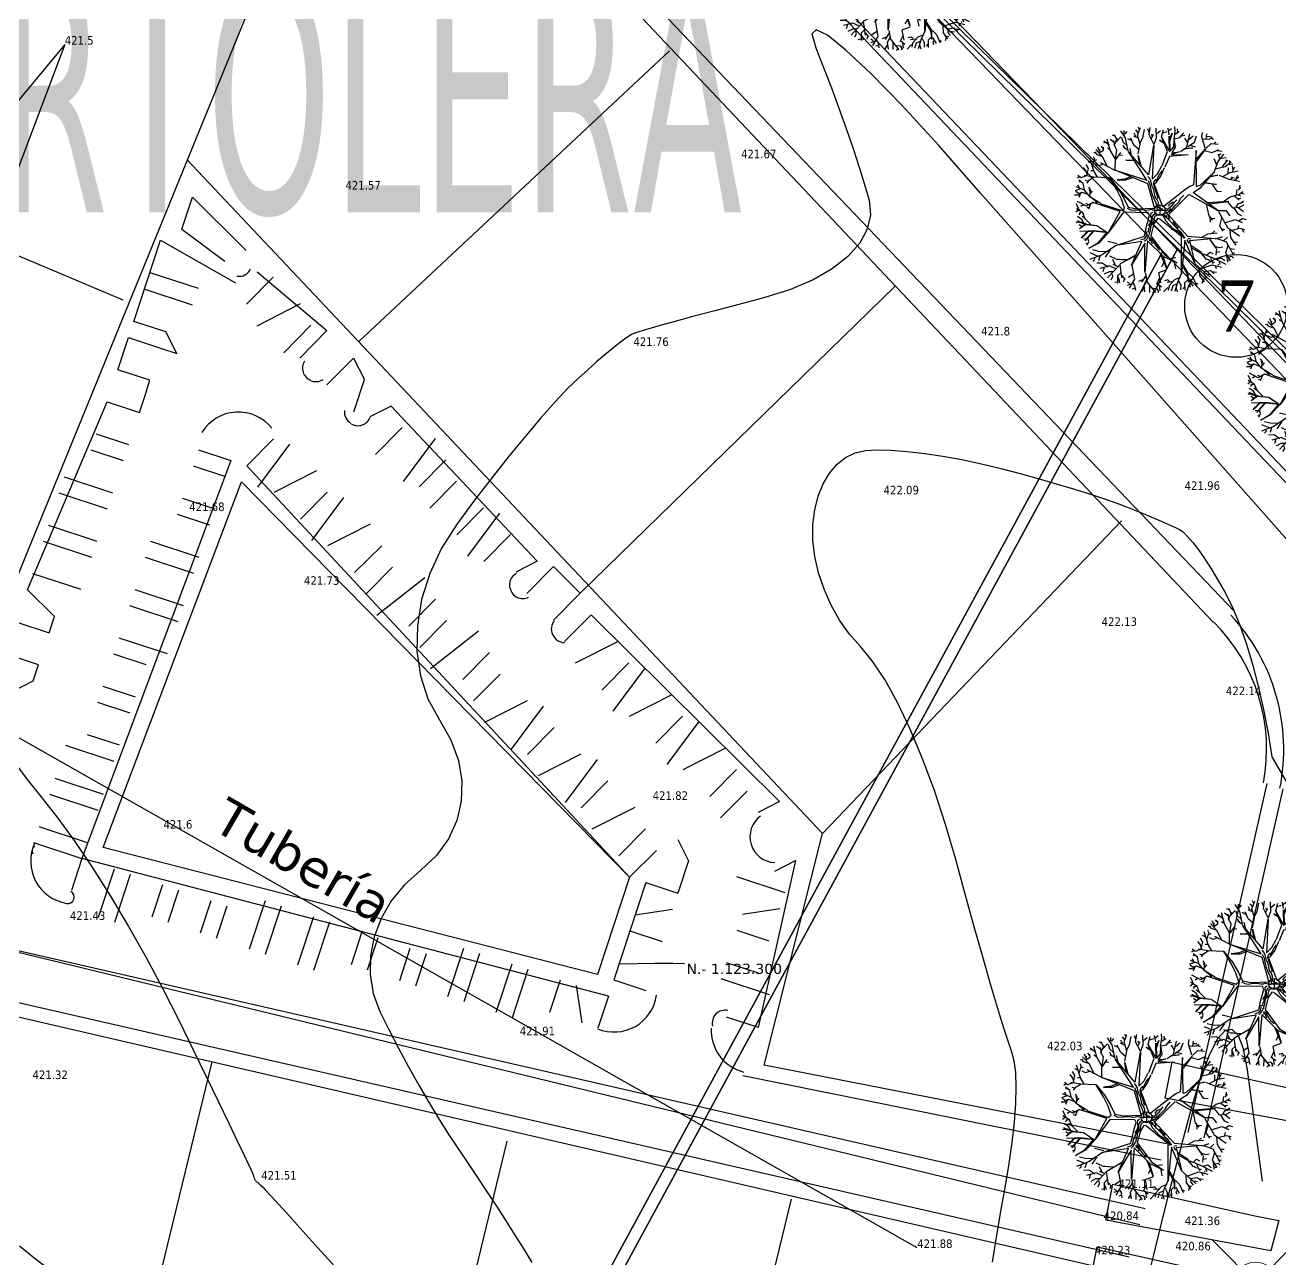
# Model space of a CAD drawing. Header units: metres. Extents: x 2 to 659295185, y -28 to 1124222152.
# Drawn here: x 654745.4 to 654892, y 1123265.1 to 1123409.2 of the extents above; entities that cross this region are included whole.
import ezdxf
from ezdxf.enums import TextEntityAlignment as Align

# ---------------------------------------------------------------- set-up
doc = ezdxf.new("R2010")
doc.units = ezdxf.units.M
doc.header["$MEASUREMENT"] = 0
doc.header["$PDMODE"] = 35
doc.header["$PDSIZE"] = 5
doc.layers.get('0').update_dxf_attribs({"linetype": 'CONTINUOUS'})
for name, color, linetype in [('000PAREDES', 2, 'CONTINUOUS'), ('Arboles', 3, 'CONTINUOUS'), ('Canal de Riego', 5, 'CONTINUOUS'), ('Cota', 3, 'CONTINUOUS'), ('CURVAS', 2, 'CONTINUOUS'), ('CVL_CURV_D', 7, 'CONTINUOUS'), ('CVL_CURV_G', 42, 'CONTINUOUS'), ('FORMATO', 7, 'CONTINUOUS'), ('Fosas', 7, 'CONTINUOUS'), ('MANZANA', 30, 'CONTINUOUS'), ('PUERTA', 3, 'CONTINUOUS'), ('TEXTOS', 7, 'CONTINUOUS'), ('Textura', 8, 'CONTINUOUS'), ('vista1', 3, 'CONTINUOUS'), ('ÁREAS', 7, 'CONTINUOUS')]:
    doc.layers.add(name, color=color, linetype=linetype)
doc.layers.add('LIMITE 2017 IGVSB', color=7, linetype='CONTINUOUS', lineweight=120)
doc.styles.add('ROMAN', font='verdana.ttf')
doc.styles.get("Standard").update_dxf_attribs({"font": 'tahoma.ttf'})
doc.styles.add('VERT_CUADRO', font='ROMANTIC')

# ---------------------------------------------------------------- blocks, each defined once
blk = doc.blocks.new('VERT_CUADRO')
blk.add_circle((0, 0), 1)
at = {"style": 'VERT_CUADRO'}
blk.add_attdef('PT', text='', height=1, dxfattribs=at).set_placement((0, 0), align=Align.MIDDLE_CENTER)
blk = doc.blocks.new('A$C469D301D')
for p, q in [((0.723, 2.371), (0.688, 2.393)), ((0.741, 2.314), (0.717, 2.394)), ((0.871, 2.329), (0.817, 2.438)), ((0.857, 2.363), (0.866, 2.436)), ((0.872, 2.385), (0.907, 2.417)), ((1.063, 2.376), (1.036, 2.423)), ((1.05, 2.343), (1.105, 2.45)), ((1.089, 2.418), (1.073, 2.459)), ((1.122, 2.297), (1.16, 2.416)), ((1.222, 2.361), (1.211, 2.418)), ((1.217, 2.33), (1.246, 2.432)), ((1.321, 2.271), (1.332, 2.411)), ((1.507, 2.291), (1.504, 2.387)), ((1.603, 2.331), (1.606, 2.398)), ((0.501, 2.097), (0.422, 2.212)), ((0.472, 2.19), (0.454, 2.246)), ((0.464, 2.155), (0.478, 2.21)), ((0.529, 2.215), (0.505, 2.254)), ((0.531, 2.191), (0.533, 2.235)), ((0.569, 2.297), (0.539, 2.291)), ((0.618, 2.253), (0.548, 2.319)), ((0.624, 2.185), (0.588, 2.211)), ((0.627, 2.18), (0.604, 2.342)), ((0.699, 2.283), (0.644, 2.335)), ((0.723, 2.167), (0.691, 2.248)), ((0.701, 2.233), (0.696, 2.313)), ((0.704, 2.255), (0.754, 2.336)), ((0.735, 2.294), (0.806, 2.35)), ((0.83, 2.269), (0.82, 2.342)), ((0.844, 2.175), (0.823, 2.227)), ((0.877, 2.215), (0.83, 2.269)), ((0.885, 2.134), (0.871, 2.329)), ((0.951, 2.277), (0.904, 2.309)), ((0.979, 2.208), (0.945, 2.313)), ((1.045, 2.131), (0.979, 2.208)), ((1.06, 2.293), (0.996, 2.337)), ((1.024, 2.327), (1.006, 2.38)), ((1.023, 2.071), (1.072, 2.21)), ((1.072, 2.21), (1.05, 2.343)), ((1.075, 2.229), (1.122, 2.297)), ((1.272, 2.173), (1.217, 2.33)), ((1.246, 2.272), (1.284, 2.327)), ((1.262, 2.305), (1.257, 2.334)), ((1.273, 2.188), (1.321, 2.271)), ((1.331, 2.333), (1.391, 2.37)), ((1.358, 2.23), (1.419, 2.182)), ((1.416, 2.196), (1.358, 2.23)), ((1.394, 2.274), (1.435, 2.378)), ((1.395, 2.267), (1.483, 2.047)), ((1.455, 2.051), (1.395, 2.267)), ((1.421, 2.331), (1.486, 2.343)), ((1.483, 2.047), (1.505, 2.271)), ((1.505, 2.271), (1.494, 2.051)), ((1.556, 2.307), (1.507, 2.209)), ((1.512, 2.24), (1.556, 2.307)), ((1.514, 2.352), (1.554, 2.378)), ((1.552, 2.107), (1.572, 2.206)), ((1.57, 2.21), (1.603, 2.331)), ((1.572, 2.206), (1.574, 2.1)), ((1.575, 2.222), (1.659, 2.23)), ((1.603, 2.294), (1.658, 2.319)), ((1.64, 2.312), (1.639, 2.36)), ((1.659, 2.23), (1.726, 2.291)), ((1.688, 2.254), (1.736, 2.259)), ((1.766, 2.135), (1.729, 2.213)), ((1.743, 2.078), (1.809, 2.265)), ((1.783, 2.186), (1.856, 2.233)), ((1.859, 2.137), (1.902, 2.227)), ((1.978, 2.201), (1.997, 2.261)), ((2.005, 2.033), (1.978, 2.201)), ((2.038, 2.159), (2.056, 2.233)), ((0.276, 1.952), (0.25, 2.017)), ((0.331, 2.02), (0.284, 2.052)), ((0.349, 1.908), (0.316, 2.099)), ((0.34, 1.983), (0.39, 2.088)), ((0.384, 2.08), (0.373, 2.114)), ((0.377, 2.055), (0.413, 2.066)), ((0.421, 2.154), (0.382, 2.171)), ((0.427, 2.136), (0.404, 2.18)), ((0.495, 2.101), (0.427, 2.136)), ((0.474, 2.166), (0.531, 2.191)), ((0.557, 1.949), (0.501, 2.097)), ((0.684, 2.04), (0.627, 2.18)), ((0.66, 1.875), (0.684, 2.04)), ((0.688, 2.043), (0.723, 2.167)), ((0.692, 2.034), (0.774, 2.126)), ((0.753, 2.094), (0.793, 2.084)), ((0.879, 2.144), (0.822, 2.19)), ((1.133, 1.748), (0.885, 2.126)), ((1.1, 1.678), (0.886, 2.125)), ((0.925, 2.06), (0.916, 2.166)), ((1.023, 2.049), (1.043, 1.881)), ((1.026, 1.915), (1.023, 2.049)), ((1.264, 2.167), (1.133, 1.748)), ((1.267, 2.169), (1.181, 1.68)), ((1.35, 1.86), (1.455, 2.051)), ((1.494, 2.051), (1.552, 2.107)), ((1.623, 2.027), (1.503, 2.003)), ((1.574, 2.1), (1.512, 2.027)), ((1.512, 2.027), (1.623, 2.027)), ((1.641, 2.03), (1.743, 2.078)), ((1.825, 2.06), (1.695, 2.058)), ((1.724, 2.064), (1.825, 2.06)), ((1.757, 2.085), (1.859, 2.137)), ((1.869, 2.016), (1.77, 1.521)), ((1.794, 2.103), (1.864, 2.071)), ((1.808, 1.493), (1.869, 2.016)), ((2.007, 2.019), (1.856, 1.861)), ((1.865, 1.892), (2.007, 2.019)), ((1.988, 2.164), (2.089, 2.158)), ((2.016, 2.025), (2.1, 2.087)), ((2.053, 2.196), (2.102, 2.193)), ((2.089, 2.158), (2.127, 2.18)), ((2.1, 2.087), (2.199, 2.066)), ((2.105, 2.166), (2.141, 2.144)), ((2.148, 2.077), (2.173, 2.101)), ((0.135, 1.847), (0.095, 1.832)), ((0.152, 1.833), (0.111, 1.871)), ((0.221, 1.849), (0.152, 1.833)), ((0.34, 1.816), (0.2, 1.859)), ((0.239, 1.921), (0.207, 1.975)), ((0.248, 1.844), (0.239, 1.921)), ((0.249, 1.88), (0.276, 1.952)), ((0.351, 1.909), (0.307, 1.917)), ((0.393, 1.813), (0.349, 1.908)), ((0.433, 1.972), (0.389, 2.002)), ((0.49, 1.987), (0.433, 1.972)), ((0.555, 1.947), (0.464, 2.011)), ((0.659, 1.877), (0.557, 1.949)), ((0.66, 1.877), (1.1, 1.678)), ((1.108, 1.622), (0.66, 1.877)), ((0.834, 2.006), (0.945, 1.989)), ((0.947, 1.979), (0.834, 2.006)), ((1.266, 1.747), (1.343, 1.856)), ((1.471, 1.979), (1.387, 1.829)), ((1.744, 1.964), (1.471, 1.979)), ((1.503, 2.003), (1.744, 1.964)), ((1.986, 2), (2.1, 1.957)), ((2.1, 1.957), (2.199, 1.988)), ((2.14, 1.764), (2.115, 1.86)), ((2.162, 1.976), (2.244, 1.955)), ((2.162, 1.808), (2.265, 1.91)), ((2.198, 1.839), (2.185, 1.92)), ((2.196, 1.902), (2.223, 1.927)), ((2.216, 1.857), (2.294, 1.859)), ((0.134, 1.676), (0.041, 1.656)), ((0.181, 1.648), (0.063, 1.71)), ((0.112, 1.684), (0.098, 1.733)), ((0.172, 1.745), (0.115, 1.803)), ((0.149, 1.767), (0.115, 1.776)), ((0.18, 1.653), (0.172, 1.745)), ((0.246, 1.769), (0.211, 1.787)), ((0.229, 1.742), (0.271, 1.788)), ((0.269, 1.642), (0.247, 1.683)), ((0.271, 1.788), (0.339, 1.82)), ((0.565, 1.781), (0.34, 1.816)), ((0.567, 1.78), (0.669, 1.607)), ((0.648, 1.591), (0.567, 1.78)), ((0.669, 1.734), (0.799, 1.717)), ((0.785, 1.733), (0.669, 1.734)), ((0.87, 1.756), (0.785, 1.733)), ((0.799, 1.717), (0.902, 1.743)), ((1.139, 1.603), (1.121, 1.663)), ((1.141, 1.7), (1.122, 1.729)), ((1.159, 1.657), (1.141, 1.7)), ((1.16, 1.614), (1.159, 1.657)), ((1.181, 1.68), (1.266, 1.747)), ((1.204, 1.645), (1.221, 1.662)), ((1.221, 1.662), (1.243, 1.672)), ((1.23, 1.623), (1.309, 1.706)), ((1.23, 1.65), (1.254, 1.664)), ((1.254, 1.664), (1.27, 1.701)), ((1.27, 1.701), (1.295, 1.732)), ((1.295, 1.732), (1.323, 1.76)), ((1.309, 1.706), (1.382, 1.828)), ((1.323, 1.76), (1.342, 1.78)), ((2.083, 1.665), (1.856, 1.502)), ((1.868, 1.469), (2.083, 1.665)), ((2.091, 1.66), (2.162, 1.808)), ((2.111, 1.715), (2.26, 1.728)), ((2.223, 1.731), (2.312, 1.814)), ((2.26, 1.728), (2.354, 1.787)), ((2.276, 1.785), (2.291, 1.824)), ((2.291, 1.624), (2.304, 1.702)), ((2.304, 1.751), (2.375, 1.754)), ((2.336, 1.777), (2.338, 1.806)), ((2.353, 1.633), (2.401, 1.708)), ((2.372, 1.666), (2.368, 1.724)), ((0.079, 1.585), (0.026, 1.592)), ((0.053, 1.42), (0.035, 1.466)), ((0.084, 1.61), (0.051, 1.643)), ((0.178, 1.411), (0.059, 1.495)), ((0.14, 1.616), (0.079, 1.585)), ((0.109, 1.598), (0.083, 1.553)), ((0.14, 1.616), (0.084, 1.61)), ((0.226, 1.575), (0.14, 1.616)), ((0.244, 1.544), (0.181, 1.648)), ((0.244, 1.544), (0.269, 1.642)), ((0.246, 1.544), (0.385, 1.436)), ((0.345, 1.437), (0.246, 1.544)), ((0.264, 1.607), (0.249, 1.645)), ((0.261, 1.585), (0.295, 1.62)), ((0.699, 1.446), (0.648, 1.591)), ((0.669, 1.607), (0.739, 1.447)), ((1.16, 1.26), (1.108, 1.622)), ((1.146, 1.531), (1.139, 1.603)), ((1.154, 1.47), (1.146, 1.531)), ((1.168, 1.396), (1.154, 1.47)), ((1.168, 1.572), (1.16, 1.614)), ((1.184, 1.522), (1.168, 1.572)), ((1.187, 1.473), (1.184, 1.522)), ((1.193, 1.421), (1.187, 1.473)), ((1.191, 1.61), (1.204, 1.645)), ((1.197, 1.561), (1.191, 1.61)), ((1.211, 1.504), (1.197, 1.561)), ((1.199, 1.61), (1.23, 1.623)), ((1.282, 1.259), (1.199, 1.61)), ((1.222, 1.446), (1.211, 1.504)), ((1.713, 1.503), (1.629, 1.463)), ((1.77, 1.521), (1.713, 1.503)), ((1.747, 1.414), (1.868, 1.469)), ((1.856, 1.502), (1.808, 1.493)), ((2.1, 1.485), (1.938, 1.523)), ((1.953, 1.532), (2.1, 1.485)), ((2.138, 1.617), (2.016, 1.602)), ((2.029, 1.614), (2.138, 1.617)), ((2.04, 1.493), (2.093, 1.389)), ((2.156, 1.616), (2.29, 1.538)), ((2.21, 1.587), (2.321, 1.634)), ((2.29, 1.538), (2.441, 1.49)), ((2.318, 1.531), (2.347, 1.563)), ((2.321, 1.634), (2.439, 1.644)), ((2.33, 1.548), (2.376, 1.552)), ((2.375, 1.517), (2.439, 1.554)), ((2.403, 1.539), (2.427, 1.578)), ((0.054, 1.366), (0.014, 1.342)), ((0.113, 1.323), (0.027, 1.391)), ((0.051, 1.299), (0.079, 1.322)), ((0.07, 1.359), (0.054, 1.418)), ((0.108, 1.325), (0.059, 1.323)), ((0.095, 1.423), (0.133, 1.442)), ((0.138, 1.232), (0.113, 1.323)), ((0.211, 1.427), (0.176, 1.449)), ((0.276, 1.452), (0.178, 1.411)), ((0.212, 1.384), (0.178, 1.385)), ((0.241, 1.433), (0.203, 1.366)), ((0.656, 1.27), (0.275, 1.452)), ((0.275, 1.452), (0.345, 1.437)), ((0.385, 1.436), (0.397, 1.417)), ((0.397, 1.417), (0.681, 1.284)), ((0.681, 1.284), (0.727, 1.314)), ((0.727, 1.314), (0.699, 1.446)), ((0.739, 1.447), (0.781, 1.318)), ((0.816, 1.271), (0.767, 1.302)), ((0.781, 1.318), (0.878, 1.287)), ((0.883, 1.284), (1.16, 1.258)), ((1.186, 1.353), (1.168, 1.396)), ((1.198, 1.289), (1.186, 1.353)), ((1.21, 1.384), (1.193, 1.421)), ((1.199, 1.229), (1.198, 1.289)), ((1.206, 1.393), (1.206, 1.393)), ((1.226, 1.331), (1.21, 1.384)), ((1.22, 1.296), (1.226, 1.331)), ((1.22, 1.26), (1.22, 1.296)), ((1.232, 1.388), (1.222, 1.446)), ((1.629, 1.463), (1.282, 1.257)), ((1.348, 1.133), (1.681, 1.391)), ((1.366, 1.257), (1.399, 1.293)), ((1.399, 1.293), (1.443, 1.311)), ((1.425, 1.265), (1.466, 1.309)), ((1.466, 1.309), (1.497, 1.338)), ((1.469, 1.26), (1.521, 1.299)), ((1.521, 1.299), (1.556, 1.346)), ((1.556, 1.346), (1.607, 1.392)), ((1.686, 1.388), (2.072, 1.104)), ((2.072, 1.104), (1.747, 1.414)), ((2.093, 1.389), (2.162, 1.372)), ((2.268, 1.275), (2.41, 1.301)), ((2.335, 1.285), (2.403, 1.219)), ((2.374, 1.299), (2.392, 1.374)), ((2.395, 1.293), (2.43, 1.275)), ((2.41, 1.301), (2.471, 1.332)), ((2.411, 1.362), (2.448, 1.401)), ((2.429, 1.385), (2.441, 1.431)), ((2.447, 1.313), (2.487, 1.298)), ((0, 1.195), (0.046, 1.203)), ((0.038, 1.192), (0, 1.195)), ((0.045, 1.2), (0.02, 1.217)), ((0.087, 1.227), (0.029, 1.276)), ((0.035, 1.094), (0.115, 1.153)), ((0.13, 1.143), (0.035, 1.094)), ((0.115, 1.153), (0.038, 1.192)), ((0.071, 1.126), (0.038, 1.157)), ((0.046, 1.203), (0.126, 1.161)), ((0.113, 1.164), (0.087, 1.227)), ((0.135, 1.231), (0.095, 1.273)), ((0.125, 1.166), (0.14, 1.151)), ((0.291, 1.107), (0.13, 1.143)), ((0.209, 1.14), (0.138, 1.232)), ((0.14, 1.151), (0.295, 1.114)), ((0.426, 0.993), (0.291, 1.107)), ((0.295, 1.114), (0.439, 0.988)), ((0.444, 0.987), (0.656, 1.27)), ((0.701, 1.254), (0.444, 0.987)), ((1.059, 1.199), (0.701, 1.254)), ((0.858, 1.259), (0.816, 1.271)), ((0.904, 1.261), (0.858, 1.259)), ((0.934, 1.263), (0.904, 1.261)), ((0.982, 1.255), (0.934, 1.263)), ((1.038, 1.236), (0.982, 1.255)), ((1.029, 1.051), (1.075, 1.159)), ((1.075, 1.236), (1.038, 1.236)), ((1.075, 1.159), (1.061, 1.201)), ((1.107, 1.242), (1.075, 1.236)), ((1.076, 1.051), (1.099, 1.105)), ((1.093, 1.153), (1.103, 1.192)), ((1.099, 1.105), (1.093, 1.153)), ((1.103, 1.192), (1.131, 1.203)), ((1.146, 1.226), (1.107, 1.242)), ((1.107, 1.096), (1.111, 1.13)), ((1.111, 1.13), (1.138, 1.165)), ((1.183, 1.103), (1.121, 1.033)), ((1.137, 1.098), (1.152, 1.141)), ((1.138, 1.165), (1.181, 1.183)), ((1.19, 1.208), (1.146, 1.226)), ((1.152, 1.141), (1.202, 1.16)), ((1.213, 1.091), (1.183, 1.103)), ((1.27, 1.206), (1.199, 1.229)), ((1.202, 1.16), (1.235, 1.16)), ((1.248, 1.232), (1.22, 1.26)), ((1.245, 1.162), (1.278, 1.108)), ((1.279, 1.225), (1.248, 1.232)), ((1.278, 1.108), (1.302, 1.05)), ((1.286, 1.156), (1.293, 1.171)), ((1.309, 1.104), (1.286, 1.156)), ((1.293, 1.171), (1.332, 1.155)), ((1.298, 1.195), (1.333, 1.168)), ((1.338, 1.07), (1.309, 1.104)), ((1.325, 1.104), (1.313, 1.135)), ((1.317, 1.235), (1.351, 1.215)), ((1.323, 1.206), (1.369, 1.188)), ((1.332, 1.155), (1.348, 1.108)), ((1.333, 1.168), (1.365, 1.174)), ((1.348, 1.132), (1.587, 0.792)), ((1.348, 1.108), (1.355, 1.069)), ((1.351, 1.215), (1.38, 1.237)), ((1.365, 1.174), (1.403, 1.201)), ((1.369, 1.188), (1.397, 1.22)), ((1.38, 1.237), (1.425, 1.265)), ((1.403, 1.201), (1.434, 1.23)), ((1.434, 1.23), (1.469, 1.26)), ((1.917, 1.218), (1.93, 1.044)), ((2.25, 1.217), (1.938, 1.233)), ((1.953, 1.218), (2.25, 1.217)), ((2.071, 1.106), (2.187, 1.089)), ((2.168, 1.222), (2.268, 1.275)), ((2.231, 1.212), (2.291, 1.115)), ((2.291, 1.115), (2.392, 1.112)), ((2.309, 1.111), (2.355, 1.022)), ((2.346, 1.12), (2.386, 1.167)), ((2.374, 1.113), (2.441, 1.043)), ((2.386, 1.167), (2.453, 1.177)), ((2.39, 1.241), (2.428, 1.243)), ((2.392, 1.112), (2.463, 1.137)), ((2.413, 1.17), (2.461, 1.2)), ((0.036, 1.063), (0.149, 1.052)), ((0.143, 1.044), (0.036, 1.063)), ((0.046, 0.959), (0.077, 0.99)), ((0.081, 0.981), (0.046, 0.959)), ((0.075, 0.945), (0.123, 0.942)), ((0.077, 0.99), (0.143, 1.044)), ((0.149, 1.037), (0.081, 0.981)), ((0.096, 0.914), (0.23, 1.038)), ((0.238, 1.034), (0.096, 0.914)), ((0.146, 0.894), (0.139, 0.945)), ((0.149, 1.052), (0.239, 1.044)), ((0.23, 1.038), (0.149, 1.037)), ((0.439, 0.988), (0.238, 1.034)), ((0.239, 1.044), (0.417, 1.001)), ((0.286, 0.863), (0.426, 0.993)), ((0.44, 0.986), (0.288, 0.854)), ((0.962, 0.872), (1.025, 1.048)), ((1.001, 0.901), (1.005, 0.935)), ((1.027, 0.922), (1.038, 0.971)), ((1.038, 0.971), (1.069, 1.016)), ((1.04, 1.014), (1.076, 1.051)), ((1.043, 0.905), (1.06, 0.941)), ((1.121, 1.033), (1.054, 0.863)), ((1.054, 0.926), (1.054, 0.926)), ((1.06, 0.941), (1.072, 0.984)), ((1.069, 1.016), (1.1, 1.048)), ((1.072, 0.984), (1.088, 1.023)), ((1.088, 1.023), (1.117, 1.045)), ((1.1, 1.048), (1.107, 1.096)), ((1.117, 1.045), (1.137, 1.098)), ((1.497, 0.794), (1.218, 1.089)), ((1.302, 1.05), (1.343, 0.991)), ((1.369, 1.029), (1.338, 1.07)), ((1.342, 0.969), (1.342, 0.969)), ((1.343, 0.991), (1.384, 0.932)), ((1.396, 0.912), (1.367, 0.916)), ((1.404, 0.982), (1.369, 1.029)), ((1.384, 0.932), (1.427, 0.897)), ((1.432, 0.974), (1.403, 1.025)), ((1.444, 0.93), (1.404, 0.982)), ((1.472, 0.922), (1.432, 0.974)), ((1.471, 0.889), (1.444, 0.93)), ((1.483, 0.955), (1.483, 0.955)), ((1.93, 1.044), (1.976, 0.975)), ((1.944, 1.027), (1.939, 0.949)), ((1.962, 1.008), (2.016, 0.996)), ((2.111, 0.991), (2.067, 0.882)), ((2.079, 1.09), (2.183, 0.839)), ((2.168, 0.918), (2.309, 0.944)), ((2.187, 1.089), (2.236, 1.007)), ((2.309, 0.944), (2.404, 0.887)), ((2.354, 0.918), (2.417, 0.944)), ((2.355, 1.022), (2.407, 0.988)), ((2.417, 0.944), (2.465, 0.922)), ((0.101, 0.871), (0.133, 0.872)), ((0.114, 0.844), (0.146, 0.894)), ((0.134, 0.797), (0.286, 0.863)), ((0.288, 0.854), (0.134, 0.797)), ((0.268, 0.733), (0.189, 0.765)), ((0.525, 0.785), (0.313, 0.677)), ((0.44, 0.735), (0.355, 0.637)), ((0.555, 0.808), (0.421, 0.86)), ((0.532, 0.786), (0.962, 0.872)), ((0.914, 0.798), (0.532, 0.786)), ((0.721, 0.476), (0.914, 0.798)), ((0.953, 0.769), (0.721, 0.476)), ((1, 0.796), (0.901, 0.344)), ((0.901, 0.344), (0.953, 0.769)), ((0.905, 0.826), (0.957, 0.833)), ((0.954, 0.796), (0.989, 0.822)), ((0.957, 0.833), (0.983, 0.854)), ((0.983, 0.854), (1.001, 0.901)), ((0.989, 0.822), (1.016, 0.857)), ((1.203, 0.537), (1, 0.796)), ((1.016, 0.857), (1.03, 0.886)), ((1.031, 0.793), (1.033, 0.834)), ((1.033, 0.834), (1.058, 0.828)), ((1.041, 0.882), (1.043, 0.905)), ((1.054, 0.778), (1.045, 0.809)), ((1.054, 0.863), (1.222, 0.561)), ((1.065, 0.737), (1.054, 0.778)), ((1.058, 0.828), (1.073, 0.781)), ((1.073, 0.781), (1.091, 0.738)), ((1.091, 0.738), (1.115, 0.696)), ((1.427, 0.897), (1.462, 0.867)), ((1.428, 0.254), (1.497, 0.794)), ((1.542, 0.737), (1.428, 0.254)), ((1.462, 0.867), (1.507, 0.802)), ((1.505, 0.849), (1.471, 0.889)), ((1.53, 0.803), (1.505, 0.849)), ((1.507, 0.802), (1.527, 0.766)), ((1.548, 0.764), (1.53, 0.803)), ((1.642, 0.382), (1.542, 0.737)), ((1.596, 0.683), (1.576, 0.736)), ((1.586, 0.757), (1.627, 0.748)), ((1.587, 0.792), (1.982, 0.704)), ((1.794, 0.75), (1.887, 0.787)), ((1.887, 0.787), (2.02, 0.781)), ((1.943, 0.781), (1.992, 0.815)), ((2.067, 0.882), (2.107, 0.795)), ((2.091, 0.831), (2.138, 0.817)), ((2.183, 0.839), (2.341, 0.696)), ((2.213, 0.804), (2.207, 0.692)), ((2.249, 0.794), (2.355, 0.807)), ((2.334, 0.807), (2.351, 0.847)), ((2.355, 0.807), (2.424, 0.779)), ((2.391, 0.794), (2.404, 0.742)), ((0.313, 0.677), (0.127, 0.633)), ((0.256, 0.662), (0.144, 0.727)), ((0.168, 0.598), (0.194, 0.62)), ((0.194, 0.62), (0.2, 0.638)), ((0.301, 0.558), (0.222, 0.565)), ((0.254, 0.601), (0.285, 0.667)), ((0.379, 0.715), (0.268, 0.733)), ((0.379, 0.487), (0.301, 0.558)), ((0.5, 0.595), (0.422, 0.645)), ((0.488, 0.498), (0.463, 0.588)), ((0.506, 0.588), (0.666, 0.562)), ((0.641, 0.557), (0.506, 0.588)), ((0.559, 0.512), (0.802, 0.617)), ((0.784, 0.597), (0.559, 0.512)), ((1.115, 0.696), (1.134, 0.67)), ((1.134, 0.67), (1.156, 0.638)), ((1.224, 0.353), (1.163, 0.585)), ((1.191, 0.552), (1.224, 0.353)), ((1.222, 0.561), (1.385, 0.421)), ((1.982, 0.704), (1.608, 0.718)), ((1.608, 0.718), (1.642, 0.382)), ((1.753, 0.529), (1.618, 0.649)), ((1.621, 0.614), (1.748, 0.521)), ((1.901, 0.702), (1.977, 0.564)), ((1.977, 0.564), (1.908, 0.697)), ((1.982, 0.559), (1.962, 0.464)), ((1.964, 0.594), (2.024, 0.566)), ((1.988, 0.701), (2.095, 0.721)), ((2.009, 0.702), (2.136, 0.635)), ((2.024, 0.566), (2.076, 0.571)), ((2.099, 0.655), (2.161, 0.703)), ((2.153, 0.58), (2.106, 0.473)), ((2.136, 0.635), (2.215, 0.43)), ((2.207, 0.692), (2.267, 0.568)), ((2.298, 0.604), (2.238, 0.616)), ((0.401, 0.504), (0.258, 0.486)), ((0.297, 0.437), (0.325, 0.498)), ((0.383, 0.419), (0.31, 0.392)), ((0.556, 0.507), (0.351, 0.335)), ((0.44, 0.412), (0.383, 0.419)), ((0.488, 0.451), (0.401, 0.504)), ((0.431, 0.342), (0.429, 0.38)), ((0.517, 0.482), (0.459, 0.519)), ((0.556, 0.386), (0.499, 0.346)), ((0.558, 0.309), (0.556, 0.507)), ((0.726, 0.47), (0.738, 0.265)), ((1.195, 0.454), (1.152, 0.396)), ((1.385, 0.421), (1.203, 0.537)), ((1.285, 0.499), (1.377, 0.502)), ((1.344, 0.432), (1.35, 0.341)), ((1.458, 0.372), (1.508, 0.25)), ((1.529, 0.254), (1.462, 0.404)), ((1.644, 0.374), (1.832, 0.162)), ((1.748, 0.521), (1.82, 0.418)), ((1.82, 0.418), (1.753, 0.529)), ((1.779, 0.506), (1.937, 0.415)), ((1.83, 0.423), (1.863, 0.394)), ((1.833, 0.481), (1.883, 0.515)), ((1.878, 0.447), (1.888, 0.378)), ((1.883, 0.515), (1.92, 0.49)), ((1.888, 0.378), (1.93, 0.361)), ((1.896, 0.372), (1.904, 0.345)), ((1.937, 0.415), (2.087, 0.312)), ((1.968, 0.403), (2.033, 0.415)), ((1.974, 0.506), (2.025, 0.509)), ((2.033, 0.415), (2.08, 0.368)), ((2.106, 0.473), (2.161, 0.359)), ((2.12, 0.341), (2.119, 0.439)), ((2.121, 0.372), (2.146, 0.363)), ((2.144, 0.413), (2.187, 0.418)), ((2.179, 0.531), (2.24, 0.515)), ((2.187, 0.418), (2.21, 0.385)), ((2.209, 0.462), (2.24, 0.461)), ((0.4, 0.301), (0.431, 0.342)), ((0.447, 0.258), (0.481, 0.261)), ((0.499, 0.346), (0.486, 0.236)), ((0.514, 0.292), (0.499, 0.324)), ((0.52, 0.238), (0.514, 0.292)), ((0.56, 0.344), (0.602, 0.279)), ((0.578, 0.248), (0.592, 0.29)), ((0.678, 0.198), (0.623, 0.188)), ((0.662, 0.212), (0.632, 0.237)), ((0.738, 0.265), (0.644, 0.145)), ((0.741, 0.343), (0.654, 0.301)), ((0.734, 0.174), (0.707, 0.225)), ((0.855, 0.24), (0.793, 0.224)), ((0.902, 0.287), (0.835, 0.21)), ((0.919, 0.243), (0.861, 0.159)), ((0.907, 0.331), (0.913, 0.203)), ((0.913, 0.203), (1.018, 0.034)), ((1.104, 0.239), (1.047, 0.147)), ((1.219, 0.342), (1.097, 0.312)), ((1.097, 0.312), (1.107, 0.165)), ((1.219, 0.193), (1.17, 0.188)), ((1.241, 0.169), (1.219, 0.193)), ((1.403, 0.206), (1.316, 0.183)), ((1.426, 0.256), (1.353, 0.137)), ((1.508, 0.25), (1.514, 0.124)), ((1.514, 0.124), (1.529, 0.254)), ((1.537, 0.249), (1.588, 0.184)), ((1.588, 0.184), (1.626, 0.057)), ((1.697, 0.303), (1.688, 0.199)), ((1.688, 0.199), (1.741, 0.1)), ((1.723, 0.294), (1.89, 0.329)), ((1.76, 0.248), (1.855, 0.251)), ((1.763, 0.192), (1.766, 0.235)), ((1.79, 0.144), (1.763, 0.192)), ((1.795, 0.209), (1.855, 0.191)), ((1.855, 0.251), (1.904, 0.193)), ((1.869, 0.233), (1.939, 0.214)), ((1.89, 0.329), (2.019, 0.278)), ((1.931, 0.315), (1.94, 0.267)), ((1.974, 0.312), (1.986, 0.325)), ((2.012, 0.316), (1.997, 0.359)), ((0.728, 0.134), (0.687, 0.127)), ((0.735, 0.097), (0.734, 0.174)), ((0.821, 0.074), (0.86, 0.12)), ((0.861, 0.159), (0.862, 0.065)), ((0.942, 0.14), (0.929, 0.047)), ((0.976, 0.03), (1.002, 0.048)), ((0.981, 0.095), (1.041, 0.094)), ((1.041, 0.094), (1.065, 0.038)), ((1.058, 0.071), (1.054, 0.027)), ((1.058, 0.163), (1.115, 0.103)), ((1.082, 0.131), (1.084, 0.05)), ((1.207, 0.085), (1.137, 0.026)), ((1.279, 0.155), (1.204, 0.158)), ((1.228, 0.106), (1.207, 0.046)), ((1.316, 0.183), (1.228, 0.106)), ((1.253, 0.03), (1.285, 0.103)), ((1.285, 0.103), (1.342, 0.121)), ((1.353, 0.137), (1.299, 0.01)), ((1.334, 0.048), (1.318, 0.06)), ((1.339, 0), (1.334, 0.048)), ((1.374, 0.155), (1.396, 0.092)), ((1.396, 0.092), (1.387, 0.027)), ((1.421, 0.036), (1.452, 0.06)), ((1.458, 0.121), (1.447, 0.013)), ((1.514, 0.163), (1.458, 0.121)), ((1.551, 0.096), (1.522, 0.08)), ((1.522, 0.08), (1.529, 0.046)), ((1.527, 0.148), (1.569, 0.057)), ((1.614, 0.101), (1.649, 0.082)), ((1.707, 0.153), (1.763, 0.135)), ((1.71, 0.08), (1.73, 0.126))]:
    blk.add_line(p, q)
blk = doc.blocks.new('A$C1CDC482B')
at = {"layer": 'PUERTA', "linetype": 'Continuous'}
blk.add_blockref('A$C469D301D', (0, 0, 197.89), dxfattribs=at)
blk = doc.blocks.new('A$C14EB38C1')
at = {"rotation": 1}
blk.add_blockref('A$C1CDC482B', (0.021, -0.023, 593.671), dxfattribs=at)
blk = doc.blocks.new('arbol')
at = {"layer": 'Arboles'}
blk.add_circle((654790.78, 1123791.67), 0.64, dxfattribs=at)
at = {"xscale": 8.000000000032065, "yscale": 8.000000000032065, "zscale": 8.000000000032065, "rotation": 6.294289769575494}
blk.add_blockref('A$C14EB38C1', (654782.03, 1123780.92, -6332.49), dxfattribs=at)
blk = doc.blocks.new('arbol2')
at = {"layer": 'Arboles'}
for p, q in [((654790.78, 1123792.31), (654790.78, 1123791.03)), ((654790.14, 1123791.67), (654791.42, 1123791.67))]:
    blk.add_line(p, q, dxfattribs=at)
blk.add_blockref('arbol', (0, 0), dxfattribs=at)

msp = doc.modelspace()

# ---------------------------------------------------------------- linework, layer by layer
at = {"lineweight": 30}
msp.add_lwpolyline([(654768.0244, 1123803.6642), (654671.2977, 1123594.8224), (654747.7375, 1123524.6779), (654765.3984, 1123502.6864), (654833.6867, 1123428.6518), (654886.8737, 1123376.4179), (654943.8476, 1123320.4418)], dxfattribs=at)
msp.add_lwpolyline([(654768.0244, 1123803.6642), (654671.2977, 1123594.8224), (654747.7375, 1123524.6779), (654765.3984, 1123502.6864), (654833.6867, 1123428.6518), (654886.8737, 1123376.4179), (654943.8476, 1123320.4418)], dxfattribs=at)
msp.add_lwpolyline([(654768.0244, 1123803.6642), (654671.2977, 1123594.8224), (654747.7375, 1123524.6779), (654765.3984, 1123502.6864), (654833.6867, 1123428.6518), (654886.8737, 1123376.4179), (654943.8476, 1123320.4418)], dxfattribs=at)
at = {"flags": 128}
for points in [[(654755.0119, 1123365.2114), (654758.7729, 1123363.974), (654759.3917, 1123365.8545), (654760.0104, 1123367.735), (654756.2494, 1123368.9724), (654757.4869, 1123372.7334), (654761.2479, 1123371.4959), (654763.1284, 1123370.8772), (654761.8666, 1123373.3764), (654758.1056, 1123374.6139)], [(654741.9943, 1123331.9812), (654743.8748, 1123331.3624), (654746.374, 1123332.6242), (654746.9928, 1123334.5047), (654745.1123, 1123335.1234), (654743.2318, 1123335.7422), (654744.4692, 1123339.5032), (654748.2302, 1123338.2657), (654748.849, 1123340.1462), (654745.7067, 1123343.2641)]]:
    msp.add_lwpolyline(points, dxfattribs=at)
at = {"layer": '000PAREDES'}
msp.add_lwpolyline([(654948.3512, 1123120.8818), (654943.1061, 1123127.6342), (654876.2977, 1123171.8224), (654892.1346, 1123244.5281), (654907.4079, 1123241.9804), (654909.2047, 1123255.0016), (654924.7925, 1123251.3936), (654925.6945, 1123255.2906), (654965.9652, 1123245.6902), (654974.916, 1123275.7498), (654971.9299, 1123279.7725), (654974.2977, 1123290.8224), (654943.7736, 1123320.3665), (654886.8737, 1123376.4179), (654833.6867, 1123428.6518), (654765.3984, 1123502.6864), (654747.7375, 1123524.6779), (654708.4749, 1123560.707)], dxfattribs=at)
at = {"layer": '000PAREDES', "flags": 128}
for points in [[(654769.7232, 1123460.5962), (654884.1883, 1123339.4766)], [(654732.0179, 1123314.3281), (654785.4346, 1123445.0064)], [(654820.6999, 1123406.2155), (654784.4364, 1123372.2974)], [(654711.0969, 1123396.4278), (654756.8438, 1123377.1131)], [(654764.321, 1123393.5044), (654838.5554, 1123314.7988)], [(654847.0998, 1123378.7726), (654810.2749, 1123342.8604)], [(654873.4997, 1123351.3297), (654838.5554, 1123314.7988)], [(654881.261, 1123279.9068), (654890.4934, 1123320.6348)], [(654831.7455, 1123287.7676), (654838.5554, 1123314.7988)], [(654724.5688, 1123298.0224), (654873.7839, 1123263.5156)], [(654755.5274, 1123239.8078), (654767.2627, 1123288.1432)], [(654878.7337, 1123278.5596), (654831.7455, 1123287.7676)], [(654789.9951, 1123230.5512), (654801.7305, 1123278.8866)], [(654823.201, 1123223.7938), (654834.9364, 1123272.1292)]]:
    msp.add_lwpolyline(points, dxfattribs=at)
at = {"layer": '000PAREDES'}
msp.add_lwpolyline([(654754.5596, 1123313.1636), (654770.699, 1123355.8818), (654816.038, 1123309.7031), (654812.2975, 1123298.3346)], close=True, dxfattribs=at)
msp.add_ellipse((654869.443, 1123324.6233), major_axis=(4.4695, 20.5189), ratio=1, start_param=4.73960253, end_param=5.71590545, dxfattribs=at)
at = {"layer": 'Canal de Riego'}
msp.add_lwpolyline([(654849.6237, 1123266.4174), (654721.6117, 1123339.0774)], dxfattribs=at)
at = {"layer": 'CURVAS', "lineweight": 0}
for points in [[(654769, 1123803), (654676, 1123594), (654749, 1123524), (654767, 1123502), (654835, 1123428), (654888, 1123376), (654945, 1123320)], [(654847, 1123769), (654749, 1123524), (654767, 1123502), (654835, 1123428), (654888, 1123376), (654945, 1123320)]]:
    msp.add_lwpolyline(points, dxfattribs=at)
at = {"layer": 'CVL_CURV_D', "color": 7, "linetype": 'Continuous'}
for points, elevation in [([(654962.5286, 1123270.3156), (654857.0337, 1123389.6034), (654852.1409, 1123395.1605), (654847.8542, 1123399.8267), (654844.2254, 1123403.5562), (654841.3065, 1123406.3034), (654839.1494, 1123408.0225), (654837.806, 1123408.668), (654837.3283, 1123408.194), (654837.7683, 1123406.5549), (654838.6866, 1123404.2638), (654839.5986, 1123401.8962), (654840.4873, 1123399.5), (654841.3361, 1123397.1233), (654842.128, 1123394.8138), (654842.8464, 1123392.6196), (654843.4744, 1123390.5887), (654843.9952, 1123388.7688), (654844.171, 1123387.0693), (654843.7968, 1123385.3877), (654842.9053, 1123383.7548), (654841.5293, 1123382.2011), (654839.7017, 1123380.7574), (654837.4551, 1123379.4544), (654834.8224, 1123378.3226), (654831.8363, 1123377.3927), (654828.7872, 1123376.5959), (654825.9712, 1123375.8507), (654823.4303, 1123375.1684), (654821.2063, 1123374.5608), (654819.3411, 1123374.0393), (654817.8764, 1123373.6155), (654816.8541, 1123373.3009), (654816.3161, 1123373.1071), (654815.9518, 1123372.898), (654815.4344, 1123372.5387), (654814.7807, 1123372.0431), (654814.0074, 1123371.425), (654813.1316, 1123370.698), (654812.1701, 1123369.8759), (654811.1397, 1123368.9725), (654810.0574, 1123368.0016), (654808.8265, 1123366.8073), (654807.3646, 1123365.2548), (654805.7101, 1123363.3901), (654803.9011, 1123361.2591), (654801.9757, 1123358.9076), (654799.9723, 1123356.3815), (654797.9289, 1123353.7265), (654795.8839, 1123350.9886), (654794.0662, 1123348.1404), (654792.683, 1123345.1649), (654791.74, 1123342.1239), (654791.2428, 1123339.0791), (654791.1967, 1123336.0922), (654791.6076, 1123333.2249), (654792.4807, 1123330.5388), (654793.8219, 1123328.0958), (654795.1606, 1123325.7526), (654796.0271, 1123323.3569), (654796.427, 1123320.9558), (654796.3664, 1123318.5968), (654795.851, 1123316.3272), (654794.8869, 1123314.1943), (654793.4798, 1123312.2455), (654791.6358, 1123310.5282), (654789.7433, 1123308.8308), (654788.1958, 1123306.9401), (654787.006, 1123304.9004), (654786.1868, 1123302.7562), (654785.751, 1123300.5521), (654785.7115, 1123298.3325), (654786.081, 1123296.1418), (654786.8725, 1123294.0247), (654787.9243, 1123291.9176), (654789.0496, 1123289.7561), (654790.224, 1123287.5833), (654791.423, 1123285.4422), (654792.622, 1123283.3759), (654793.7965, 1123281.4273), (654794.922, 1123279.6396), (654795.9738, 1123278.0557), (654797.0172, 1123276.5214), (654798.118, 1123274.8775), (654799.2528, 1123273.1598), (654800.3983, 1123271.4044), (654801.5313, 1123269.6473), (654802.6284, 1123267.9242), (654803.6664, 1123266.2712), (654804.6218, 1123264.7241)], 421.75), ([(654889.9702, 1123274.2097), (654888.1995, 1123287.2276), (654887.7349, 1123289.668), (654887.1363, 1123291.2364), (654886.4213, 1123291.9443), (654885.6072, 1123291.8031), (654884.7117, 1123290.8243), (654883.7521, 1123289.0193), (654882.746, 1123286.3996), (654881.7109, 1123282.9767), (654880.6849, 1123279.1833), (654879.7056, 1123275.4878), (654878.7889, 1123271.9547), (654877.9512, 1123268.6487), (654877.2085, 1123265.6345), (654876.577, 1123262.9768)], 422.25), ([(654744.7711, 1123266.6595), (654746.2542, 1123265.449), (654747.9563, 1123264.1569)], 421.25)]:
    msp.add_lwpolyline(points, dxfattribs=dict(at, elevation=elevation))
at = {"layer": 'CVL_CURV_G', "color": 42, "linetype": 'Continuous'}
for points, elevation in [([(654750.0477, 1123406.9264), (654742.5013, 1123397.8187), (654740.8786, 1123396.0022), (654739.3654, 1123394.5879), (654737.9848, 1123393.5834), (654736.7602, 1123392.9965), (654735.7146, 1123392.8347), (654734.8714, 1123393.1058), (654734.2537, 1123393.8174), (654733.8849, 1123394.9771), (654733.7196, 1123396.3949), (654733.6931, 1123397.8561), (654733.7994, 1123399.3313), (654734.0325, 1123400.791), (654734.3864, 1123402.2059), (654734.8552, 1123403.5465), (654735.4327, 1123404.7834), (654736.113, 1123405.8873), (654736.8202, 1123406.916), (654737.4757, 1123407.9346), (654738.0699, 1123408.9245), (654738.5926, 1123409.867)], 421.5), ([(654750.0477, 1123406.9264), (654744.2515, 1123391.5685)], 421.5), ([(654858.4246, 1123264.743), (654858.9202, 1123267.9137), (654859.4244, 1123270.9139), (654859.9276, 1123273.6765), (654860.379, 1123276.2632), (654860.7325, 1123278.753), (654860.9861, 1123281.1037), (654861.1378, 1123283.2731), (654861.1856, 1123285.2193), (654861.1274, 1123286.9), (654860.9611, 1123288.2733), (654860.6847, 1123289.2969), (654860.2711, 1123290.4494), (654859.7063, 1123292.1971), (654859.008, 1123294.4792), (654858.1937, 1123297.2351), (654857.2812, 1123300.4044), (654856.2882, 1123303.9262), (654855.2322, 1123307.7401), (654854.131, 1123311.7854), (654852.9438, 1123315.8752), (654851.638, 1123319.8184), (654850.2436, 1123323.548), (654848.7907, 1123326.997), (654847.3093, 1123330.0984), (654845.8293, 1123332.7851), (654844.3809, 1123334.9901), (654842.994, 1123336.6465), (654841.7119, 1123338.1037), (654840.5677, 1123339.7303), (654839.5766, 1123341.4878), (654838.7534, 1123343.3379), (654838.1132, 1123345.2421), (654837.6708, 1123347.162), (654837.4413, 1123349.0592), (654837.4396, 1123350.8954), (654837.6574, 1123352.6265), (654838.0654, 1123354.2188), (654838.6468, 1123355.6488), (654839.3854, 1123356.8933), (654840.2643, 1123357.9289), (654841.2672, 1123358.7323), (654842.3775, 1123359.2802), (654843.5787, 1123359.5492), (654844.9614, 1123359.6161), (654846.5992, 1123359.5771), (654848.4494, 1123359.4377), (654850.4693, 1123359.2038), (654852.6165, 1123358.8809), (654854.8481, 1123358.4748), (654857.1216, 1123357.9912), (654859.3944, 1123357.4358), (654861.6459, 1123356.8361), (654863.8577, 1123356.2239), (654865.9901, 1123355.6112), (654868.0037, 1123355.0102), (654869.8587, 1123354.4327), (654871.5158, 1123353.891), (654872.9352, 1123353.397), (654874.0773, 1123352.9628), (654875.0599, 1123352.5632), (654876.0157, 1123352.1696), (654876.928, 1123351.7892), (654877.7803, 1123351.4289), (654878.5558, 1123351.096), (654879.238, 1123350.7974), (654879.8101, 1123350.5403), (654880.2555, 1123350.3318), (654880.6862, 1123350.0325), (654881.2157, 1123349.5115), (654881.8293, 1123348.789), (654882.5125, 1123347.8852), (654883.2508, 1123346.8203), (654884.0297, 1123345.6142), (654884.8345, 1123344.2873), (654885.6508, 1123342.8596), (654886.4669, 1123341.2138), (654887.2713, 1123339.2536), (654888.0492, 1123337.0303), (654888.7864, 1123334.5956), (654889.4682, 1123332.0007), (654890.0801, 1123329.2972), (654890.6077, 1123326.5365), (654891.0364, 1123323.77), (654926.0448, 1123263.6437)], 422), ([(654743.9856, 1123323.3806), (654745.6652, 1123321.1343), (654747.4111, 1123318.9591), (654749.2588, 1123316.6136), (654751.2343, 1123313.8725), (654753.2944, 1123310.8056), (654755.3963, 1123307.4829), (654757.4968, 1123303.9743), (654759.553, 1123300.3496), (654761.5219, 1123296.6787), (654763.3606, 1123293.0315), (654765.0569, 1123289.5464), (654766.6123, 1123286.3466), (654768.0043, 1123283.4786), (654769.2104, 1123280.9889), (654770.208, 1123278.9241), (654770.9746, 1123277.3309), (654771.4876, 1123276.2558), (654771.7245, 1123275.7455), (654771.8136, 1123275.5365), (654771.8973, 1123275.3366), (654771.9743, 1123275.1493), (654772.0433, 1123274.9777), (654772.103, 1123274.8252), (654772.152, 1123274.6951), (654772.1891, 1123274.5908), (654772.2129, 1123274.5155), (654772.2332, 1123274.4554), (654772.2601, 1123274.3954), (654772.2928, 1123274.3365), (654772.3304, 1123274.2798), (654772.3721, 1123274.2265), (654772.4172, 1123274.1777), (654772.4648, 1123274.1346), (654772.5141, 1123274.0981), (654772.5705, 1123274.0587), (654772.6388, 1123274.0068), (654772.717, 1123273.9439), (654772.8034, 1123273.8717), (654772.8961, 1123273.7916), (654772.9932, 1123273.7053), (654773.0931, 1123273.6142), (654773.1937, 1123273.52), (654773.48, 1123273.2176), (654774.1188, 1123272.5217), (654775.0818, 1123271.4638), (654776.3403, 1123270.0755), (654777.866, 1123268.3881), (654779.6303, 1123266.4331), (654781.6048, 1123264.242)], 421.5)]:
    msp.add_lwpolyline(points, dxfattribs=dict(at, elevation=elevation))
at = {"layer": 'Fosas'}
msp.add_lwpolyline([(654878.5792, 1123283.923), (654879.4074, 1123288.1297), (654895.9555, 1123284.4553), (654898.7585, 1123283.9093), (654897.8475, 1123280.3333)], close=True, dxfattribs=at)
at = {"layer": 'Fosas', "elevation": 422}
for points in [[(654871.6663, 1123269.6556), (654872.4945, 1123273.8623), (654889.0426, 1123270.1879), (654891.8456, 1123269.6419), (654890.9346, 1123266.0659)], [(654869.8044, 1123262.3261), (654870.6326, 1123266.5328), (654887.1807, 1123262.8584), (654889.9837, 1123262.3124), (654889.0727, 1123258.7364)]]:
    msp.add_lwpolyline(points, close=True, dxfattribs=at)
at = {"layer": 'LIMITE 2017 IGVSB', "lineweight": 9}
msp.add_line((654817.0848, 1123299.6391), (654822.4267, 1123299.6412), dxfattribs=at)
at = {"layer": 'LIMITE 2017 IGVSB', "lineweight": 0}
msp.add_point((654889.1392, 1123262.2804), dxfattribs=at)
at = {"layer": 'MANZANA', "lineweight": -3}
for points in [[(654685.2977, 1123825.8224), (654754.2977, 1123791.8224), (654674.2977, 1123593.8224), (654878.2977, 1123382.8224), (654759.2977, 1123163.8224), (654521.2977, 1123229.8224), (654590.2977, 1123413.8224), (654507.2977, 1123449.8224), (654685.2977, 1123825.8224)], [(654687, 1123826), (654756, 1123792), (654676, 1123594), (654880, 1123383), (654761, 1123164), (654523, 1123230), (654592, 1123414), (654509, 1123450), (654687, 1123826)], [(654878.2977, 1123382.8224), (655028.2977, 1123226.8224), (654957.2977, 1123241.8224), (654954.2977, 1123227.8224), (654882.2977, 1123246.8224), (654870.2977, 1123132.8224), (654759.2977, 1123163.8224), (654878.2977, 1123382.8224)], [(654880, 1123383), (655030, 1123227), (654959, 1123242), (654956, 1123228), (654884, 1123247), (654872, 1123133), (654761, 1123164), (654880, 1123383)]]:
    msp.add_lwpolyline(points, dxfattribs=at)
at = {"layer": 'Textura', "flags": 128}
for points in [[(654759.9899, 1123380.3409), (654765.6314, 1123378.4847)], [(654764.9845, 1123376.5187), (654759.343, 1123378.3749)], [(654774.3909, 1123379.7708), (654771.2729, 1123376.6285)], [(654777.5331, 1123376.6528), (654772.5065, 1123374.0438)], [(654778.7949, 1123374.1536), (654775.6488, 1123370.9258)], [(654757.5355, 1123360.213), (654753.7745, 1123361.4504)], [(654789.4553, 1123362.215), (654786.3374, 1123359.0727)], [(654793.3018, 1123360.9494), (654789.5651, 1123355.9267)], [(654756.9167, 1123358.3325), (654753.1558, 1123359.5699)], [(654776.3162, 1123360.2859), (654772.5795, 1123355.2631)], [(654794.5636, 1123358.4502), (654791.4456, 1123355.3079)], [(654755.6793, 1123354.5715), (654750.0378, 1123356.4276)], [(654765.0575, 1123357.738), (654768.8185, 1123356.5006)], [(654779.4584, 1123357.1679), (654774.46, 1123354.6444)], [(654795.8254, 1123355.951), (654792.7074, 1123352.8087)], [(654755.0606, 1123352.691), (654749.4191, 1123354.5471)], [(654763.82, 1123353.977), (654767.581, 1123352.7396)], [(654780.7202, 1123354.6687), (654777.6022, 1123351.5264)], [(654782.6007, 1123354.05), (654778.864, 1123349.0272)], [(654763.2013, 1123352.0965), (654766.9623, 1123350.8591)], [(654798.9676, 1123352.833), (654795.8497, 1123349.6907)], [(654800.8481, 1123352.2143), (654797.1114, 1123347.1915)], [(654753.8231, 1123348.93), (654748.1816, 1123350.7861)], [(654785.743, 1123350.932), (654780.7445, 1123348.4085)], [(654802.1099, 1123349.7151), (654798.9919, 1123346.5728)], [(654753.2044, 1123347.0495), (654747.5629, 1123348.9056)], [(654760.0833, 1123348.9543), (654765.7248, 1123347.0981)], [(654787.0902, 1123348.4047), (654783.8868, 1123345.2905)], [(654759.4646, 1123347.0738), (654765.1061, 1123345.2176)], [(654751.9669, 1123343.2885), (654746.3254, 1123345.1446)], [(654788.352, 1123345.9054), (654785.234, 1123342.7632)], [(654792.113, 1123344.668), (654786.4958, 1123340.2639)], [(654758.2271, 1123343.3128), (654763.8686, 1123341.4566)], [(654793.3748, 1123342.1687), (654790.2568, 1123339.0265)], [(654757.6084, 1123341.4323), (654763.2499, 1123339.5761)], [(654794.6365, 1123339.6695), (654791.5186, 1123336.5272)], [(654756.371, 1123337.6713), (654762.0125, 1123335.8151)], [(654798.3975, 1123338.4321), (654792.7803, 1123334.028)], [(654799.6593, 1123335.9328), (654796.5413, 1123332.7906)], [(654814.679, 1123337.2432), (654809.6805, 1123334.7197)], [(654755.7522, 1123335.7908), (654759.5132, 1123334.5533)], [(654815.9407, 1123334.744), (654812.8228, 1123331.6017)], [(654800.9211, 1123333.4336), (654797.8031, 1123330.2913)], [(654817.8212, 1123334.1253), (654814.0846, 1123329.1025)], [(654754.5148, 1123332.0298), (654758.2758, 1123330.7923)], [(654753.896, 1123330.1493), (654757.657, 1123328.9118)], [(654804.0633, 1123330.3156), (654799.0649, 1123327.7921)], [(654820.9635, 1123331.0073), (654815.9651, 1123328.4838)], [(654805.9438, 1123329.6969), (654802.2071, 1123324.6741)], [(654807.2056, 1123327.1977), (654804.0876, 1123324.0554)], [(654822.2253, 1123328.5081), (654819.1073, 1123325.3658)], [(654824.1058, 1123327.8893), (654820.3691, 1123322.8666)], [(654752.6586, 1123326.3883), (654756.4196, 1123325.1508)], [(654750.1593, 1123325.1265), (654755.8008, 1123323.2703)], [(654827.248, 1123324.7714), (654822.2496, 1123322.2478)], [(654810.3479, 1123324.0797), (654805.3494, 1123321.5562)], [(654812.2284, 1123323.461), (654808.4917, 1123318.4382)], [(654748.8938, 1123321.28), (654754.5353, 1123319.4238)], [(654828.5098, 1123322.2722), (654825.3919, 1123319.1299)], [(654813.4901, 1123320.9618), (654810.3722, 1123317.8195)], [(654829.7716, 1123319.7729), (654826.6536, 1123316.6307)], [(654748.275, 1123319.3995), (654753.9165, 1123317.5433)], [(654816.6324, 1123317.8438), (654811.6339, 1123315.3203)], [(654747.0376, 1123315.6385), (654752.6791, 1123313.7823)], [(654817.8942, 1123315.3446), (654814.7762, 1123312.2023)], [(654755.8213, 1123310.6644), (654753.9652, 1123305.0229)], [(654757.7018, 1123310.0457), (654755.8457, 1123304.4042)], [(654834.1999, 1123307.8955), (654828.5584, 1123309.7517)], [(654761.4628, 1123308.8082), (654760.2254, 1123305.0472)], [(654763.3433, 1123308.1895), (654762.1059, 1123304.4285)], [(654767.1043, 1123306.952), (654765.8669, 1123303.191)], [(654773.45, 1123306.9482), (654771.5939, 1123301.3067)], [(654768.9848, 1123306.3333), (654767.7474, 1123302.5723)], [(654775.3305, 1123306.3295), (654773.4744, 1123300.688)], [(654779.0915, 1123305.092), (654777.2354, 1123299.4505)], [(654816.681, 1123305.3234), (654821.0608, 1123305.9664)], [(654833.5812, 1123306.015), (654829.2015, 1123305.372)], [(654780.972, 1123304.4733), (654779.1159, 1123298.8318)], [(654784.733, 1123303.2358), (654783.4956, 1123299.4748)], [(654786.6135, 1123302.6171), (654785.3761, 1123298.8561)], [(654816.0623, 1123303.4429), (654819.8233, 1123302.2054)], [(654832.3438, 1123302.254), (654828.5828, 1123303.4915)], [(654790.3745, 1123301.3796), (654789.1371, 1123297.6186)], [(654792.255, 1123300.7609), (654791.0176, 1123296.9999)], [(654796.6348, 1123301.4039), (654794.7786, 1123295.7624)], [(654798.5153, 1123300.7852), (654796.6591, 1123295.1437)], [(654802.2763, 1123299.5478), (654800.4201, 1123293.9063)], [(654814.7967, 1123299.5964), (654821.0851, 1123299.7062)], [(654831.1063, 1123298.493), (654827.3453, 1123299.7305)], [(654804.1568, 1123298.929), (654802.3006, 1123293.2875)], [(654832.3681, 1123295.9938), (654826.7266, 1123297.85)], [(654807.9178, 1123297.6916), (654806.6803, 1123293.9306)], [(654809.7983, 1123297.0728), (654810.4413, 1123292.6931)]]:
    msp.add_lwpolyline(points, dxfattribs=at)
at = {"layer": 'vista1', "flags": 128}
for points in [[(654738.8501, 1123518.7826), (654912.3715, 1123336.4559)], [(654740.1119, 1123516.2834), (654910.491, 1123337.0746)], [(654770.3419, 1123462.4767), (654886.6876, 1123340.7384)], [(654763.7266, 1123385.3637), (654764.964, 1123389.1246)], [(654764.964, 1123389.1246), (654771.2486, 1123382.8887)], [(654763.7266, 1123385.3637), (654768.7494, 1123381.627)], [(654758.1056, 1123374.6139), (654761.2274, 1123384.1019)], [(654761.2274, 1123384.1019), (654770.0111, 1123379.1277)], [(654772.5104, 1123380.3895), (654780.6754, 1123373.5349)], [(654780.6754, 1123373.5349), (654777.5293, 1123370.3071)], [(654780.6716, 1123367.1892), (654783.7895, 1123370.3314)], [(654783.7895, 1123370.3314), (654785.0513, 1123367.8322)], [(654783.8138, 1123364.0712), (654785.0513, 1123367.8322)], [(654745.7067, 1123343.2641), (654755.0119, 1123365.2114)], [(654788.1936, 1123364.7142), (654785.6943, 1123363.4525)], [(654788.1936, 1123364.7142), (654805.2522, 1123346.5971)], [(654774.4357, 1123360.9046), (654771.3177, 1123357.7623)], [(654765.6762, 1123359.6185), (654769.4372, 1123358.3811)], [(654769.4372, 1123358.3811), (654752.0603, 1123311.9018)], [(654771.3177, 1123357.7623), (654816.038, 1123309.7031)], [(654805.2522, 1123346.5971), (654802.7529, 1123345.3353)], [(654804.0147, 1123342.8361), (654807.1327, 1123345.9784)], [(654807.1327, 1123345.9784), (654810.2749, 1123342.8604)], [(654807.157, 1123339.7181), (654810.2749, 1123342.8604)], [(654811.5367, 1123340.3612), (654808.4187, 1123337.2189)], [(654811.5367, 1123340.3612), (654833.5326, 1123318.5355)], [(654883.1415, 1123279.2881), (654892.3739, 1123320.016)], [(654833.5326, 1123318.5355), (654831.0334, 1123317.2737)], [(654821.6552, 1123314.1071), (654822.9169, 1123311.6079)], [(654746.4188, 1123313.758), (654752.0603, 1123311.9018)], [(654819.1559, 1123312.8454), (654816.038, 1123309.7031)], [(654752.0603, 1123311.9018), (654750.8229, 1123308.1408)], [(654813.5593, 1123295.8354), (654752.0603, 1123311.9018)], [(654822.9169, 1123311.6079), (654821.6795, 1123307.8469)], [(654831.1025, 1123292.1473), (654835.4374, 1123311.6565)], [(654835.4374, 1123311.6565), (654832.9382, 1123310.3947)], [(654817.9185, 1123309.0844), (654814.178, 1123297.7159)], [(654817.9185, 1123309.0844), (654821.6795, 1123307.8469)], [(654730.8047, 1123304.3069), (654875.64, 1123269.1571)], [(654730.8047, 1123304.3069), (654876.2588, 1123271.0376)], [(654728.9486, 1123298.6654), (654874.4026, 1123265.3961)], [(654814.178, 1123297.7159), (654817.939, 1123296.4784)], [(654813.5593, 1123295.8354), (654812.3218, 1123292.0744)], [(654831.1025, 1123292.1473), (654827.3415, 1123293.3848)], [(654878.115, 1123276.6791), (654829.2463, 1123286.5058)]]:
    msp.add_lwpolyline(points, dxfattribs=at)
at = {"layer": 'vista1'}
for centre, radius, start, end in [((654746.7318, 1123312.8131), 0.4973, 108.321071, 225.119182), ((654750.4054, 1123307.3822), 0.75, 259.831924, 61.174592)]:
    msp.add_arc(centre, radius, start, end, dxfattribs=at)
for centre, major_axis, start_param, end_param in [((654770.4105, 1123381.3762), (1.1237, 0.9936), 3.81257927, 5.1199012), ((654779.3276, 1123369.153), (0.5803, 1.3832), 1.39742764, 3.15928544), ((654779.3999, 1123369.0771), (1.4049, 0.5256), 3.90716692, 4.94718134), ((654770.3255, 1123359.0309), (4.4676, 2.2452), 0.20530954, 2.12645994), ((654784.23, 1123364.0105), (-0.1087, -1.4961), 4.64016091, 5.83869523), ((654784.3023, 1123363.9346), (-1.213, 0.8824), 1.63408229, 3.43709229), ((654803.4778, 1123343.8199), (0.5803, 1.3832), 0.84338192, 2.23332278), ((654803.5502, 1123343.744), (1.4049, 0.5256), 2.98511772, 4.82734622), ((654869.443, 1123324.6233), (4.8951, 22.473), 4.72857885, 5.67841271), ((654808.3802, 1123338.6774), (-0.1087, -1.4961), 4.07999687, 5.21271642), ((654808.4525, 1123338.6016), (-1.213, 0.8824), 1.00864435, 2.17531065), ((654833.0915, 1123314.4251), (1.2416, 2.731), 1.05237098, 3.53027733), ((654751.0717, 1123311.5919), (4.8654, -1.1523), 2.93843755, 4.78363407), ((654814.2212, 1123296.6359), (-0.9111, -4.9163), 6.07186749, 7.89946469), ((654827.1797, 1123292.6852, 0), (1.4656, -0.3192), 1.55800935, 3.59211492), ((654830.5694, 1123291.8135, 0), (4.8854, -1.0642), 3.30207048, 4.68255581)]:
    msp.add_ellipse(centre, major_axis=major_axis, ratio=1, start_param=start_param, end_param=end_param, dxfattribs=at)

# ---------------------------------------------------------------- block references
at = {"color": 2, "xscale": 6, "yscale": 6, "zscale": 6}
msp.add_blockref('VERT_CUADRO', (654886.8737, 1123376.4179), dxfattribs=at).add_auto_attribs({'PT': '7'})
at = {"layer": 'Arboles'}
for p in [(57.235, -375.7272), (87.1986, -404.0679), (107.2635, -424.1203), (100.5482, -494.4143), (85.6312, -509.9813)]:
    msp.add_blockref('arbol2', p, dxfattribs=at)

# ---------------------------------------------------------------- texts
at = {"layer": 'Cota'}
for s, p in [('421.5', (654750.0477, 1123406.9264)), ('421.67', (654829.0497, 1123393.6614)), ('421.57', (654782.8387, 1123390.0134)), ('421.8', (654857.0907, 1123372.9694)), ('421.76', (654816.4727, 1123371.7444)), ('422.09', (654845.6977, 1123354.4164)), ('421.96', (654880.8657, 1123354.9394)), ('421.68', (654764.5937, 1123352.4684)), ('421.73', (654777.9997, 1123343.8574)), ('422.13', (654871.1667, 1123339.0584)), ('422.14', (654885.6847, 1123330.9704)), ('421.82', (654818.7277, 1123318.7424)), ('421.6', (654761.5827, 1123315.3784)), ('421.43', (654750.6657, 1123304.7304)), ('421.91', (654803.1957, 1123291.2654)), ('422.03', (654864.8027, 1123289.5044)), ('421.32', (654746.2857, 1123286.1424)), ('421.51', (654773.0087, 1123274.4024)), ('421.11', (654873.1397, 1123273.4264)), ('420.84', (654871.4017, 1123269.6824)), ('420.84', (654871.4017, 1123269.6814)), ('421.36', (654880.8707, 1123269.0924)), ('421.88', (654849.6237, 1123266.4174)), ('420.86', (654879.7887, 1123266.1434)), ('420.23', (654870.3887, 1123265.6634))]:
    msp.add_text(s, height=1, dxfattribs=at).set_placement(p)
at = {"layer": 'FORMATO', "style": 'ROMAN'}
msp.add_text('N.- 1.123.300', height=1.190765, rotation=0.038699, dxfattribs=at).set_placement((654828.2581, 1123298.4137), align=Align.CENTER)
at = {"layer": 'TEXTOS', "color": 0, "width": 0.571429}
msp.add_text('HACIENDA LA BARTOLERA', height=27.699362, dxfattribs=at).set_placement((654583.2694, 1123387.3406))
at = {"layer": 'ÁREAS', "insert": (654777.8898, 1123311.6027), "char_height": 4.338158, "width": 46.241815, "attachment_point": 5, "rotation": 329.921206}
msp.add_mtext('{\\fVerdana|b0|i0|c0|p34;Tubería}', dxfattribs=at)

doc.saveas('drawing.dxf')
